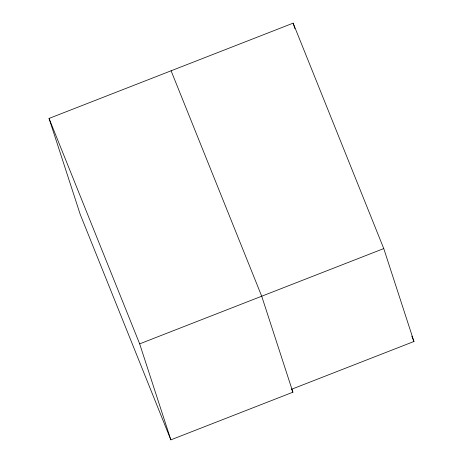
<?xml version="1.0" encoding="UTF-8"?>
<svg xmlns="http://www.w3.org/2000/svg" width="463" height="463" viewBox="0 0 463 463"><rect width="100%" height="100%" fill="white"/><g stroke="black" fill="none" stroke-linecap="round" stroke-linejoin="round"><path stroke-width="0.69" d="M171.09 70.793L261.711 296.216L292.905 392.207L170.853 439.85L80.232 214.427L49.043 118.435L293.143 23.15L383.763 248.573L413.957 341.491L291.91 389.134M170.853 439.85L139.664 343.859L383.763 248.573M411.798 336.126L413.957 341.491M291.615 389.001L292.905 392.207M49.043 118.435L139.664 343.859M293.143 23.15L294.919 28.613"/></g></svg>
